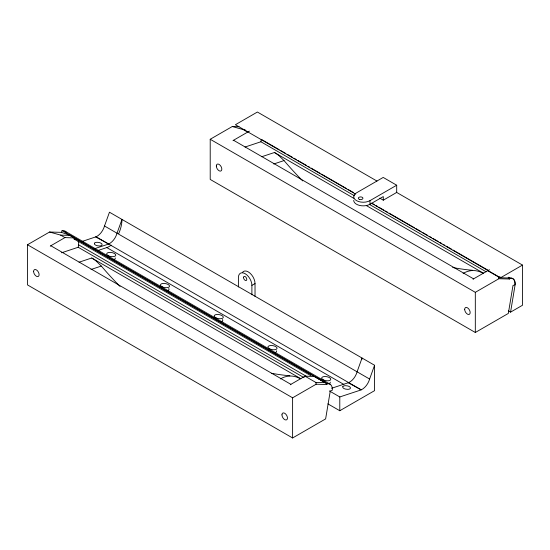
<?xml version="1.0" encoding="UTF-8"?>
<svg xmlns="http://www.w3.org/2000/svg" width="550" height="550" viewBox="0 0 550 550"><rect width="100%" height="100%" fill="white"/><g stroke="black" fill="none" stroke-linecap="round" stroke-linejoin="round"><path stroke-width="0.82" d="M361.996 359.232L362.038 358.043L357.087 371.814A11.199 6.463 -60 0 1 348.693 382.607L331.719 388.238M118.731 233.613A27.369 15.806 -60 0 0 121.921 221.238L121.983 219.45L117.033 233.221A11.199 6.463 -60 0 1 108.639 244.014L95.728 236.906L96.099 236.789A11.351 6.552 -60 0 0 104.507 225.988L109.464 212.204L374.571 365.262L374.571 390.651L339.79 410.733L327.903 403.879M108.254 244.186L94.029 248.861M348.308 382.779L361.206 389.84A11.351 6.552 -60 0 0 369.614 379.046L374.571 365.262M360.834 390.012L339.79 396.949L329.388 390.947M61.518 252.794L78.196 247.259L78.602 244.826A9.144 5.28 -60 0 0 78.086 241.01M245.025 147.042L260.906 141.769L261.312 139.336L279.153 149.634M508.337 310.853L510.565 312.139L515.116 284.776A11.351 6.552 -60 0 0 509.974 278.039L500.514 277.778L371.298 203.177M61.401 232.354L70.297 235.373L69.699 235.269L74.284 237.916L64.948 237.593L60.644 235.111L49.548 232.024L27.5 244.75L27.5 284.914L292.607 437.972L325.627 418.908L330.275 390.974L332.282 390.308L332.331 389.29A11.179 6.456 -60 0 0 327.216 383.687L62.088 230.636L61.401 232.354L49.548 232.024M327.216 383.687L326.865 384.512L325.469 382.697L314.353 376.447L305.002 376.193L290.881 384.347A1.719 0.99 -60 0 0 290.345 384.794M210.21 139.267L475.317 292.325L498.871 278.726L509.575 279.022L509.926 278.204A11.179 6.456 -60 0 1 515.041 283.8L514.993 284.817L512.992 285.484L508.337 313.424L475.317 332.489L210.21 179.431L210.21 139.267L232.265 126.534L239.037 126.72M50.291 246.201A1.719 0.99 -60 0 1 50.82 245.754L64.948 237.593M233.001 140.711A1.719 0.99 -60 0 1 233.537 140.264L247.658 132.11L243.354 129.621L232.265 126.534M396.694 185.219L383.199 177.43L356.503 192.844A9.536 5.507 0 0 0 356.503 200.633A9.536 5.507 0 0 0 369.992 200.633L396.694 185.219L396.694 192.445L383.288 200.186L379.741 198.137M353.705 200.351A9.536 5.507 0 0 0 359.597 205.439A9.536 5.507 0 0 0 369.992 204.249L383.288 196.57L383.288 200.186M251.893 294.766L251.893 285.381L255.028 283.573A9.536 5.507 60 0 0 250.023 273.164A9.536 5.507 60 0 0 242.44 272.408M473.055 279.304A1.719 0.99 -60 0 1 473.591 278.857L487.719 270.703L498.513 276.939L500.211 276.98M27.5 244.75L292.607 397.808L316.154 384.216L326.865 384.512M500.514 277.778L522.5 265.086L522.5 305.25L510.565 312.139M247.94 131.952L249.452 131.147M487.994 270.545L489.514 269.748M261.752 156.722L274.436 152.515L353.808 198.337M273.728 163.996L284.034 160.579A322.059 220.543 71.6 0 0 302.727 180.916M81.964 241.478L95.728 236.906M98.203 250.436L106.817 247.576A15.159 8.752 -60 0 0 111.148 245.101M79.042 262.212L91.726 257.998L300.905 378.771M91.018 269.486L101.324 266.062A322.059 220.543 71.6 0 0 120.017 286.406M463.107 273.426C469.054 269.864 475.791 269.603 481.841 272.635A56.169 38.466 71.6 0 1 483.031 273.157M280.397 378.916C286.337 375.354 293.074 375.093 299.124 378.125A56.169 38.466 71.6 0 1 300.314 378.647M62.088 230.636L62.109 230.636A11.179 6.456 -60 0 1 66.062 232.127M74.284 237.916L74.374 237.903A0.853 0.488 -60 0 0 73.961 238.844A0.853 0.488 -60 0 0 74.436 239.202L310.778 375.65M243.354 129.621L245.059 129.669M60.644 235.111L69.994 235.373L325.256 382.814M305.002 376.193L315.803 382.422L325.146 382.683M376.949 181.053L257.393 112.028L235.407 124.719L355.706 194.178M396.261 192.197L522.5 265.086M508.441 277.344L509.926 278.204M280.637 150.494L285.842 153.498M287.327 154.358L292.531 157.362M294.016 158.221L296.244 159.507M297.729 160.366L306.646 165.516M308.137 166.368L309.623 167.228M311.107 168.087L320.024 173.236M321.516 174.096L346.782 188.684M348.267 189.544L353.471 192.548M372.047 203.273L374.282 204.559M375.767 205.418L377.252 206.278M378.737 207.137L383.941 210.134M385.426 210.994L387.661 212.286M389.146 213.139L414.411 227.728M415.903 228.587L421.101 231.591M422.586 232.451L427.79 235.455M429.275 236.314L431.509 237.6M432.994 238.459L438.199 241.464M439.684 242.316L441.911 243.609M443.396 244.461L444.888 245.321M446.373 246.18L451.571 249.184M453.062 250.044L487.987 270.208M260.906 141.769L354.551 195.834M369.414 204.414L486.097 271.782M366.417 205.617L483.622 273.281M233.537 140.264L473.591 278.857M104.507 225.988L369.614 379.046M96.099 236.789L361.206 389.84M106.817 247.576L343.894 384.45M64.996 231.151L330.103 384.209M78.602 244.826L306.762 376.558M78.196 247.259L304.129 377.699M50.82 245.754L290.881 384.347M284.034 160.579L278.712 155.43A40.789 27.933 71.6 0 0 274.436 152.515M101.324 266.062L95.996 260.913A40.789 27.933 71.6 0 0 91.726 258.005M508.179 277.214L509.575 279.022M498.513 276.939L498.871 278.726M315.803 382.422L316.154 384.216M475.317 292.325L475.317 332.489M369.992 200.633L369.992 204.249M339.79 396.949L339.79 410.733M292.607 397.808L292.607 437.972M255.028 283.573L255.028 296.416M238.404 286.976L238.404 277.592A9.536 5.507 60 0 1 245.149 273.694A9.536 5.507 60 0 1 251.893 285.381M472.622 270.284A323.359 221.43 71.6 0 1 452.657 267.479M330.254 382.161A4.606 2.049 9.4 0 1 328.632 383.776M276.361 350.79A4.606 2.049 9.4 0 1 274.697 352.784M222.461 319.529A4.606 2.049 9.4 0 1 221.313 321.668M168.713 288.496A4.606 2.049 9.4 0 1 167.379 290.682M115.218 257.916A4.606 2.049 9.4 0 1 113.63 259.648M289.912 375.767A323.359 221.43 71.6 0 1 271.638 373.292M74.436 239.202A9.144 5.28 -60 0 1 75.109 239.154M94.469 243.21L94.469 244.124A3.829 1.698 9.4 0 0 97.226 245.719L99.248 245.967A4.056 1.808 9.4 0 0 101.998 245.053L101.998 244.131A3.829 1.698 9.4 0 0 99.248 242.543L97.226 242.296A4.056 1.808 9.4 0 0 94.469 243.21M342.822 386.595L342.822 387.509A3.829 1.698 9.4 0 0 345.579 389.098L347.593 389.345A4.056 1.808 9.4 0 0 350.35 388.431L350.35 387.516A3.829 1.698 9.4 0 0 347.593 385.928L345.579 385.681A4.056 1.808 9.4 0 0 342.822 386.595M216.315 165.976A3.898 2.248 60 0 0 220.447 171.119A3.898 2.248 60 0 0 220.447 165.612A3.898 2.248 60 0 0 216.315 165.976M464.668 309.361A3.898 2.248 60 0 0 468.799 314.504A3.898 2.248 60 0 0 468.799 308.997A3.898 2.248 60 0 0 464.668 309.361M323.613 380.009A4.606 2.049 9.4 0 0 330.784 379.466A4.606 2.049 9.4 0 0 324.349 376.53A4.606 2.049 9.4 0 0 323.613 380.009M269.864 348.975A4.606 2.049 9.4 0 0 277.035 348.432A4.606 2.049 9.4 0 0 270.6 345.503A4.606 2.049 9.4 0 0 269.864 348.975M216.109 317.941A4.606 2.049 9.4 0 0 223.286 317.398A4.606 2.049 9.4 0 0 216.851 314.469A4.606 2.049 9.4 0 0 216.109 317.941M162.36 286.907A4.606 2.049 9.4 0 0 169.531 286.364A4.606 2.049 9.4 0 0 163.096 283.436A4.606 2.049 9.4 0 0 162.36 286.907M108.611 255.874A4.606 2.049 9.4 0 0 115.782 255.331A4.606 2.049 9.4 0 0 109.347 252.402A4.606 2.049 9.4 0 0 108.611 255.874M243.519 277.516A2.303 1.327 60 0 0 245.96 280.555A2.303 1.327 60 0 0 245.96 277.303A2.303 1.327 60 0 0 243.519 277.516M33.598 271.466A3.898 2.248 60 0 0 37.737 276.609A3.898 2.248 60 0 0 37.737 271.095A3.898 2.248 60 0 0 33.598 271.466M281.951 414.851A3.898 2.248 60 0 0 286.082 419.994A3.898 2.248 60 0 0 286.082 414.48A3.898 2.248 60 0 0 281.951 414.851M359.473 199.403A2.303 1.327 0 0 0 362.931 198.248A2.303 1.327 0 0 0 359.473 197.099A2.303 1.327 0 0 0 359.473 199.403"/></g></svg>
